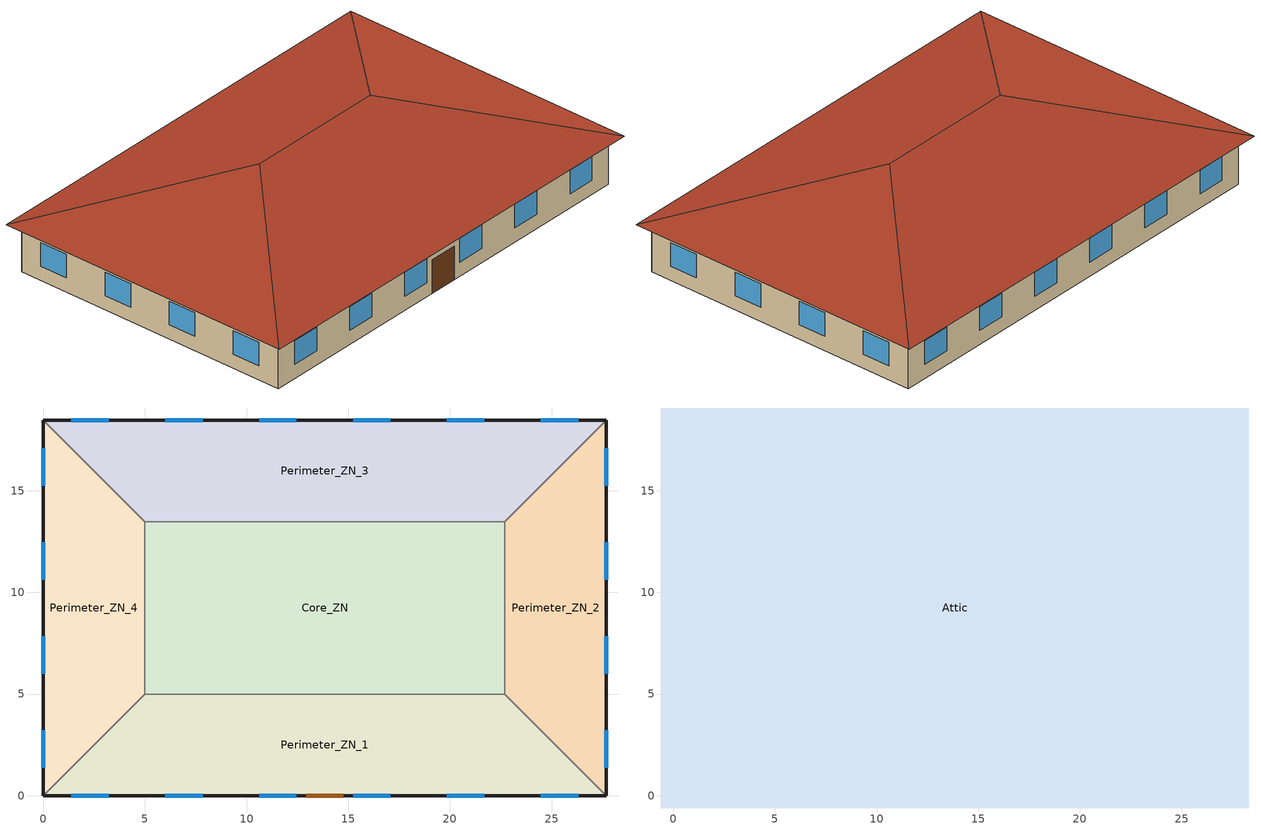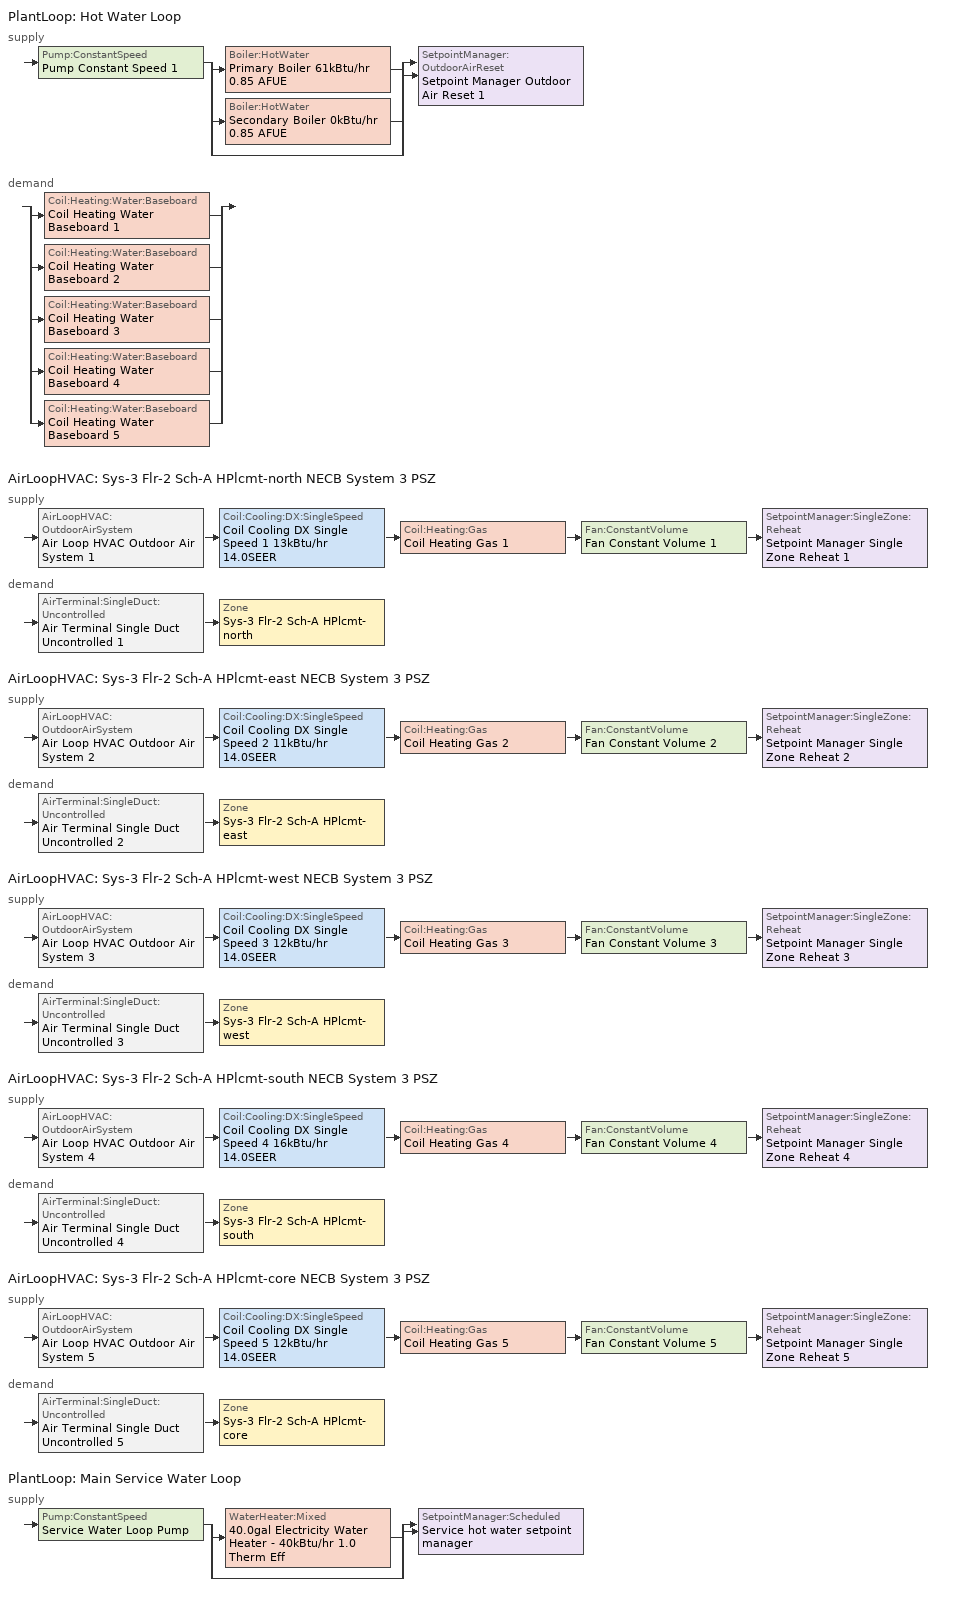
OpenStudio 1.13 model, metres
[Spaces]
Perimeter_ZN_1
 floor ground: 22.69,5 27.69,0 0,0 5,5 z0
 wall outside: 0,0 27.69,0 z0:3.05
 wall to Perimeter_ZN_4: 5,5 0,0 z0:3.05
 wall to Core_ZN: 22.69,5 5,5 z0:3.05
 wall to Perimeter_ZN_2: 27.69,0 22.69,5 z0:3.05
 window: 1.39,0 3.22,0 / 19.85,0 21.68,0 / 15.24,0 17.07,0 / 6.01,0 7.84,0 / 10.62,0 12.45,0 / 24.47,0 26.3,0 z0.9:2.42
 door: 12.93,0 14.76,0 z0:2.13
Perimeter_ZN_2
 floor ground: 27.69,18.46 27.69,0 22.69,5 22.69,13.46 z0
 wall outside: 27.69,0 27.69,18.46 z0:3.05
 wall to Perimeter_ZN_3: 27.69,18.46 22.69,13.46 z0:3.05
 wall to Core_ZN: 22.69,13.46 22.69,5 z0:3.05
 window: 27.69,1.39 27.69,3.22 / 27.69,10.62 27.69,12.45 / 27.69,15.24 27.69,17.07 / 27.69,6.01 27.69,7.84 z0.9:2.42
Perimeter_ZN_3
 floor ground: 27.69,18.46 22.69,13.46 5,13.46 0,18.46 z0
 wall outside: 27.69,18.46 0,18.46 z0:3.05
 wall to Core_ZN: 5,13.46 22.69,13.46 z0:3.05
 wall to Perimeter_ZN_4: 0,18.46 5,13.46 z0:3.05
 window: 21.68,18.46 19.85,18.46 / 7.84,18.46 6.01,18.46 / 17.07,18.46 15.24,18.46 / 12.45,18.46 10.62,18.46 / 26.3,18.46 24.47,18.46 / 3.22,18.46 1.39,18.46 z0.9:2.42
Perimeter_ZN_4
 floor ground: 0,18.46 5,13.46 5,5 0,0 z0
 wall outside: 0,18.46 0,0 z0:3.05
 wall to Core_ZN: 5,5 5,13.46 z0:3.05
 window: 0,3.22 0,1.39 / 0,12.45 0,10.62 / 0,7.84 0,6.01 / 0,17.07 0,15.24 z0.9:2.42
Core_ZN
 floor ground: 22.69,13.46 22.69,5 5,5 5,13.46 z0
Attic
 floor outside: 28.29,19.06 27.69,18.46 0,18.46 -0.6,19.06 z3.05; -0.6,19.06 0,18.46 0,0 -0.6,-0.6 z3.05; 28.29,19.06 28.29,-0.6 27.69,0 27.69,18.46 z3.05; 27.69,0 28.29,-0.6 -0.6,-0.6 0,0 z3.05
 floor to Perimeter_ZN_4: 0,18.46 5,13.46 5,5 0,0 z3.05
 floor to Perimeter_ZN_1: 22.69,5 27.69,0 0,0 5,5 z3.05
 floor to Perimeter_ZN_2: 27.69,18.46 27.69,0 22.69,5 22.69,13.46 z3.05
 floor to Core_ZN: 22.69,13.46 22.69,5 5,5 5,13.46 z3.05
 floor to Perimeter_ZN_3: 27.69,18.46 22.69,13.46 5,13.46 0,18.46 z3.05
 roof outside: 18.46,9.23,6.33 28.29,-0.6,3.05 28.29,19.06,3.05; 18.46,9.23,6.33 28.29,19.06,3.05 -0.6,19.06,3.05 9.23,9.23,6.33; 9.23,9.23,6.33 -0.6,-0.6,3.05 28.29,-0.6,3.05 18.46,9.23,6.33; 9.23,9.23,6.33 -0.6,19.06,3.05 -0.6,-0.6,3.05
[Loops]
PlantLoop 'Hot Water Loop'
 supply: Pump:ConstantSpeed 'Pump Constant Speed 1' > split
  | Boiler:HotWater 'Primary Boiler 61kBtu/hr 0.85 AFUE'
  | Boiler:HotWater 'Secondary Boiler 0kBtu/hr 0.85 AFUE'
  | bypass
  join > SetpointManager:OutdoorAirReset 'Setpoint Manager Outdoor Air Reset 1'
 demand: split
  | Coil:Heating:Water:Baseboard 'Coil Heating Water Baseboard 1'
  | Coil:Heating:Water:Baseboard 'Coil Heating Water Baseboard 2'
  | Coil:Heating:Water:Baseboard 'Coil Heating Water Baseboard 3'
  | Coil:Heating:Water:Baseboard 'Coil Heating Water Baseboard 4'
  | Coil:Heating:Water:Baseboard 'Coil Heating Water Baseboard 5'
AirLoopHVAC 'Sys-3 Flr-2 Sch-A HPlcmt-north NECB System 3 PSZ'
 supply: AirLoopHVAC:OutdoorAirSystem 'Air Loop HVAC Outdoor Air System 1' > Coil:Cooling:DX:SingleSpeed 'Coil Cooling DX Single Speed 1 13kBtu/hr 14.0SEER' > Coil:Heating:Gas 'Coil Heating Gas 1' > Fan:ConstantVolume 'Fan Constant Volume 1' > SetpointManager:SingleZone:Reheat 'Setpoint Manager Single Zone Reheat 1'
 demand: AirTerminal:SingleDuct:Uncontrolled 'Air Terminal Single Duct Uncontrolled 1' > Zone 'Sys-3 Flr-2 Sch-A HPlcmt-north'
AirLoopHVAC 'Sys-3 Flr-2 Sch-A HPlcmt-east NECB System 3 PSZ'
 supply: AirLoopHVAC:OutdoorAirSystem 'Air Loop HVAC Outdoor Air System 2' > Coil:Cooling:DX:SingleSpeed 'Coil Cooling DX Single Speed 2 11kBtu/hr 14.0SEER' > Coil:Heating:Gas 'Coil Heating Gas 2' > Fan:ConstantVolume 'Fan Constant Volume 2' > SetpointManager:SingleZone:Reheat 'Setpoint Manager Single Zone Reheat 2'
 demand: AirTerminal:SingleDuct:Uncontrolled 'Air Terminal Single Duct Uncontrolled 2' > Zone 'Sys-3 Flr-2 Sch-A HPlcmt-east'
AirLoopHVAC 'Sys-3 Flr-2 Sch-A HPlcmt-west NECB System 3 PSZ'
 supply: AirLoopHVAC:OutdoorAirSystem 'Air Loop HVAC Outdoor Air System 3' > Coil:Cooling:DX:SingleSpeed 'Coil Cooling DX Single Speed 3 12kBtu/hr 14.0SEER' > Coil:Heating:Gas 'Coil Heating Gas 3' > Fan:ConstantVolume 'Fan Constant Volume 3' > SetpointManager:SingleZone:Reheat 'Setpoint Manager Single Zone Reheat 3'
 demand: AirTerminal:SingleDuct:Uncontrolled 'Air Terminal Single Duct Uncontrolled 3' > Zone 'Sys-3 Flr-2 Sch-A HPlcmt-west'
AirLoopHVAC 'Sys-3 Flr-2 Sch-A HPlcmt-south NECB System 3 PSZ'
 supply: AirLoopHVAC:OutdoorAirSystem 'Air Loop HVAC Outdoor Air System 4' > Coil:Cooling:DX:SingleSpeed 'Coil Cooling DX Single Speed 4 16kBtu/hr 14.0SEER' > Coil:Heating:Gas 'Coil Heating Gas 4' > Fan:ConstantVolume 'Fan Constant Volume 4' > SetpointManager:SingleZone:Reheat 'Setpoint Manager Single Zone Reheat 4'
 demand: AirTerminal:SingleDuct:Uncontrolled 'Air Terminal Single Duct Uncontrolled 4' > Zone 'Sys-3 Flr-2 Sch-A HPlcmt-south'
AirLoopHVAC 'Sys-3 Flr-2 Sch-A HPlcmt-core NECB System 3 PSZ'
 supply: AirLoopHVAC:OutdoorAirSystem 'Air Loop HVAC Outdoor Air System 5' > Coil:Cooling:DX:SingleSpeed 'Coil Cooling DX Single Speed 5 12kBtu/hr 14.0SEER' > Coil:Heating:Gas 'Coil Heating Gas 5' > Fan:ConstantVolume 'Fan Constant Volume 5' > SetpointManager:SingleZone:Reheat 'Setpoint Manager Single Zone Reheat 5'
 demand: AirTerminal:SingleDuct:Uncontrolled 'Air Terminal Single Duct Uncontrolled 5' > Zone 'Sys-3 Flr-2 Sch-A HPlcmt-core'
PlantLoop 'Main Service Water Loop'
 supply: Pump:ConstantSpeed 'Service Water Loop Pump' > split
  | WaterHeater:Mixed '40.0gal Electricity Water Heater - 40kBtu/hr 1.0 Therm Eff'
  | bypass
  join > SetpointManager:Scheduled 'Service hot water setpoint manager'
[Site]
Toronto Int'l_ON_CAN: Latitude {deg}=43.67; Longitude {deg}=-79.63; Time Zone {hr}=-5; Elevation {m}=173; Terrain=City
[Building]
NECB 2011-SmallOffice-NECB HDD Method-CAN_ON_Toronto.716240_CWEC.epw created: 2016-11-24 16:50:58 +0000: North Axis {deg}=0; Default Construction Set=NECB 2011 - Office - NECB HDD Method; Standards Building Type=SmallOffice
[Site:GroundTemperature:BuildingSurface]
19.527, 19.502, 19.536, 19.598, 20.002, 21.64, 22.225, 22.375, 21.449, 20.121, 19.802, 19.633
[Site:WaterMainsTemperature]
Calculation Method=Correlation; Annual Average Outdoor Air Temperature {C}=7.35833; Maximum Difference In Monthly Average Outdoor Air Temperatures {deltaC}=26.6
[SizingPeriod:DesignDay] Barometric Pressure {Pa}=99264; Sky Clearness=0; Rain Indicator=0; Snow Indicator=0; Day of Month=21; Daylight Saving Time Indicator=0; Humidity Indicating Type=Wetbulb; Dry-Bulb Temperature Range Modifier Type=DefaultMultipliers
Name | Maximum Dry-Bulb Temperature {C} | Daily Dry-Bulb Temperature Range {deltaC} | Humidity Indicating Conditions at Maximum Dry-Bulb | Wind Speed {m/s} | Wind Direction {deg} | Month | Day Type | Solar Model Indicator | ASHRAE Taub | ASHRAE Taud
Toronto Int'l Ann Htg 99.6% Condns DB | -18.8 | 0 | -18.8 | 4.3 | 340 | 1 | WinterDesignDay | ASHRAEClearSky
Toronto Int'l Ann Clg .4% Condns DB=>MWB | 31.2 | 10.2 | 22.2 | 5.8 | 270 | 7 | SummerDesignDay | ASHRAETau | 0.473 | 1.952
[ClimateZones]

[Material:NoMass] Thermal Absorptance=0.9; Solar Absorptance=0.7
Name | Roughness | Thermal Resistance {m2-K/W} | Visible Absorptance
CP02 CARPET PAD | VeryRough | 0.21648 | 0.8
Typical Insulation R-13.06 | Smooth | 2.2993 | 0.7
Typical Carpet Pad | Smooth | 0.21648 | 0.8
Typical Insulation R-10.11 | Smooth | 1.78074 | 0.7
Typical Insulation R-19.63 | Smooth | 3.4567 | 0.7
Typical Insulation R-0.58 | Smooth | 0.101875 | 0.7
Typical Insulation R-1.15 | Smooth | 0.202527 | 0.7
[Material]
Name | Roughness | Thickness {m} | Conductivity {W/m-K} | Density {kg/m3} | Specific Heat {J/kg-K} | Thermal Absorptance | Solar Absorptance | Visible Absorptance
100mm Normalweight concrete floor | MediumSmooth | 0.1016 | 2.31 | 2322 | 832
G01 13mm gypsum board | Smooth | 0.0127 | 0.16 | 800 | 1090 | 0.9 | 0.7 | 0.5
4 in. Normalweight Concrete Floor | MediumRough | 0.1016 | 2.31 | 2322 | 832 | 0.9 | 0.7 | 0.7
1IN Stucco | Smooth | 0.0253 | 0.6918 | 1858 | 837 | 0.9 | 0.7 | 0.92
8IN CONCRETE HW RefBldg | Rough | 0.2032 | 1.311 | 2240 | 836.8 | 0.9 | 0.7 | 0.7
1/2IN Gypsum | Smooth | 0.0127 | 0.16 | 784.9 | 830 | 0.9 | 0.4 | 0.4
Metal Roof Surface; F08 Metal surface | Smooth | 0.0008 | 45.28 | 7824 | 500 | 0.9 | 0.7 | 0.7
6 in. Normalweight Concrete Floor | MediumRough | 0.1524 | 2.31 | 2322 | 832 | 0.9 | 0.7 | 0.7
G05 25mm wood | MediumSmooth | 0.0254 | 0.15 | 608 | 1630 | 0.9 | 0.5 | 0.5
[Construction]
Typical Insulated Exterior Mass Floor R-15.63: Typical Insulation R-13.06, 4 in. Normalweight Concrete Floor, Typical Carpet Pad
Typical Insulated Exterior Mass Wall R-12.5: 1IN Stucco, 8IN CONCRETE HW RefBldg, Typical Insulation R-10.11, 1/2IN Gypsum
Typical Insulated Metal Building Roof R-20.41: Metal Roof Surface, Typical Insulation R-19.63
Typical Interior Floor: 100mm Normalweight concrete floor, CP02 CARPET PAD
Typical Interior Wall: G01 13mm gypsum board, G01 13mm gypsum board
Typical Interior Ceiling: CP02 CARPET PAD, 100mm Normalweight concrete floor
Typical Insulated Carpeted 6in Slab Floor: 6 in. Normalweight Concrete Floor, Typical Carpet Pad
U 0.55 SHGC 0.31 Dbl Ref-D Tint 6mm/6mm Air: REF D TINT 6MM, AIR 6MM, CLEAR 6MM
Typical Insulated Metal Door R-1.43: F08 Metal surface, Typical Insulation R-0.58
U 0.35 SHGC 0.35 Dbl LoE (e2-.1) Tint 6mm/13mm Air: LoE TINT 6MM, AIR 13MM, CLEAR 6MM
Typical Overhead Door R-2.0: Typical Insulation R-1.15
U 0.48 SHGC 0.40 Dbl Ref-D Clr 6mm/13mm: REF D CLEAR 6MM, AIR 13MM, CLEAR 6MM
Typical Interior Window: Clear 3mm
Typical Interior Door; Typical Interior Partition: G05 25mm wood
[DefaultConstructionSet]
NECB 2011 - Office - NECB HDD Method: Default Exterior Surface Constructions=Default Surface Constructions 1; Default Interior Surface Constructions=Default Surface Constructions 2; Default Ground Contact Surface Constructions=Default Surface Constructions 3; Default Exterior SubSurface Constructions=Default Sub Surface Constructions 1; Default Interior SubSurface Constructions=Default Sub Surface Constructions 2; Interior Partition Construction=Typical Interior Partition
[DefaultSurfaceConstructions]
Name | Floor Construction | Wall Construction | Roof Ceiling Construction
Default Surface Constructions 1 | Typical Insulated Exterior Mass Floor R-15.63 | Typical Insulated Exterior Mass Wall R-12.5 | Typical Insulated Metal Building Roof R-20.41
Default Surface Constructions 2 | Typical Interior Floor | Typical Interior Wall | Typical Interior Ceiling
Default Surface Constructions 3 | Typical Insulated Carpeted 6in Slab Floor | Typical Insulated Carpeted 6in Slab Floor | Typical Insulated Carpeted 6in Slab Floor
[DefaultSubSurfaceConstructions]
Name | Fixed Window Construction | Operable Window Construction | Door Construction | Glass Door Construction | Overhead Door Construction | Skylight Construction | Tubular Daylight Dome Construction | Tubular Daylight Diffuser Construction
Default Sub Surface Constructions 1 | U 0.55 SHGC 0.31 Dbl Ref-D Tint 6mm/6mm Air | U 0.55 SHGC 0.31 Dbl Ref-D Tint 6mm/6mm Air | Typical Insulated Metal Door R-1.43 | U 0.35 SHGC 0.35 Dbl LoE (e2-.1) Tint 6mm/13mm Air | Typical Overhead Door R-2.0 | U 0.48 SHGC 0.40 Dbl Ref-D Clr 6mm/13mm | Typical Interior Window | Typical Interior Window
Default Sub Surface Constructions 2 | Typical Interior Window | Typical Interior Window | Typical Interior Door
[WindowMaterial:Glazing] Optical Data Type=SpectralAverage; Infrared Transmittance at Normal Incidence=0; Front Side Infrared Hemispherical Emissivity=0.84; Conductivity {W/m-K}=0.9; Dirt Correction Factor for Solar and Visible Transmittance=1; Solar Diffusing=No
Name | Thickness {m} | Solar Transmittance at Normal Incidence | Front Side Solar Reflectance at Normal Incidence | Back Side Solar Reflectance at Normal Incidence | Visible Transmittance at Normal Incidence | Front Side Visible Reflectance at Normal Incidence | Back Side Visible Reflectance at Normal Incidence | Back Side Infrared Hemispherical Emissivity
REF D TINT 6MM | 0.006 | 0.3 | 0.14 | 0.36 | 0.25 | 0.18 | 0.45 | 0.82
CLEAR 6MM | 0.006 | 0.775 | 0.071 | 0.071 | 0.881 | 0.08 | 0.08 | 0.84
LoE TINT 6MM | 0.006 | 0.36 | 0.093 | 0.2 | 0.5 | 0.035 | 0.054 | 0.1
REF D CLEAR 6MM | 0.006 | 0.429 | 0.308 | 0.379 | 0.334 | 0.453 | 0.505 | 0.82
Clear 3mm | 0.003 | 0.837 | 0.075 | 0.075 | 0.898 | 0.081 | 0.081 | 0.84
[WindowMaterial:Gas] Gas Type=Air
Name | Thickness {m}
AIR 6MM | 0.0063
AIR 13MM | 0.0127
[Space]
Name | Space Type | Building Story | Thermal Zone | Part of Total Floor Area
Perimeter_ZN_1 | Space Function Office - enclosed | Building Story 1 | Sys-3 Flr-2 Sch-A HPlcmt-south | Yes
Attic | Space Function - undefined - | Building Story 2 |  | No
Perimeter_ZN_2 | Space Function Office - enclosed | Building Story 1 | Sys-3 Flr-2 Sch-A HPlcmt-east | Yes
Perimeter_ZN_3 | Space Function Office - enclosed | Building Story 1 | Sys-3 Flr-2 Sch-A HPlcmt-north | Yes
Perimeter_ZN_4 | Space Function Office - enclosed | Building Story 1 | Sys-3 Flr-2 Sch-A HPlcmt-west | Yes
Core_ZN | Space Function Office - enclosed | Building Story 1 | Sys-3 Flr-2 Sch-A HPlcmt-core | Yes
[SpaceType] Standards Building Type=Space Function
Name | Default Schedule Set | Design Specification Outdoor Air Object | Standards Space Type
Space Function - undefined - | Space Function - undefined - Schedule Set | Space Function - undefined - Ventilation | - undefined -
Space Function Office - enclosed | Space Function Office - enclosed Schedule Set | Space Function Office - enclosed Ventilation | Office - enclosed
[DesignSpecification:OutdoorAir]
Name | Outdoor Air Flow per Person {m3/s-person} | Outdoor Air Flow per Floor Area {m3/s-m2} | Outdoor Air Flow Air Changes per Hour {1/hr} | Outdoor Air Method
Space Function - undefined - Ventilation | 0 | 0 | 0
Space Function Office - enclosed Ventilation |  | 0.0004318 |  | Sum
[DefaultScheduleSet] Infiltration Schedule=Always On
Name | Number of People Schedule | People Activity Level Schedule | Lighting Schedule | Electric Equipment Schedule
Space Function - undefined - Schedule Set
Space Function Office - enclosed Schedule Set | NECB-A-Occupancy | NECB-Activity | NECB-A-Lighting | NECB-A-Electric-Equipment
[ThermostatSetpoint:DualSetpoint] Heating Setpoint Temperature Schedule=NECB-A-Thermostat Setpoint-Heating; Cooling Setpoint Temperature Schedule=NECB-A-Thermostat Setpoint-Cooling
Space Function Office - enclosed Thermostat 6; Space Function Office - enclosed Thermostat 7; Space Function Office - enclosed Thermostat 8; Space Function Office - enclosed Thermostat 9; Space Function Office - enclosed Thermostat 10
[People:Definition]
Space Function Office - enclosed People Definition: Number of People Calculation Method=People/Area; People per Space Floor Area {person/m2}=0.0500522; Fraction Radiant=0.3
[People]
Space Function Office - enclosed People: People Definition=Space Function Office - enclosed People Definition; Space or SpaceType=Space Function Office - enclosed; Work Efficiency Schedule=Work Efficiency Schedule; Clothing Insulation Schedule=Clothing Schedule; Air Velocity Schedule=Air Velocity Schedule
[Lights:Definition]
Space Function Office - enclosed Lights Definition: Design Level Calculation Method=Watts/Area; Watts per Space Floor Area {W/m2}=11.8999; Fraction Radiant=0.5; Fraction Visible=0.2
[Lights]
Space Function Office - enclosed Lights: Lights Definition=Space Function Office - enclosed Lights Definition; Space or SpaceType=Space Function Office - enclosed
[ElectricEquipment:Definition]
Space Function Office - enclosed Elec Equip Definition: Design Level Calculation Method=Watts/Area; Watts per Space Floor Area {W/m2}=7.49994; Fraction Radiant=0.5
[ElectricEquipment]
Space Function Office - enclosed Elec Equip: Electric Equipment Definition=Space Function Office - enclosed Elec Equip Definition; Space or SpaceType=Space Function Office - enclosed
[SpaceInfiltration:DesignFlowRate] Schedule=Always On Discrete; Design Flow Rate Calculation Method=Flow/ExteriorArea; Constant Term Coefficient=0; Temperature Term Coefficient=0; Velocity Term Coefficient=0.224; Velocity Squared Term Coefficient=0
Name | Space or SpaceType | Flow per Exterior Surface Area {m3/s-m2}
Attic Infiltration | Attic | 0.000228332
Perimeter_ZN_1 Infiltration | Perimeter_ZN_1 | 0.00025
Perimeter_ZN_2 Infiltration | Perimeter_ZN_2 | 0.00025
Perimeter_ZN_3 Infiltration | Perimeter_ZN_3 | 0.00025
Perimeter_ZN_4 Infiltration | Perimeter_ZN_4 | 0.00025
[BuildingStory]
Name | Nominal Z Coordinate {m}
Building Story 1 | 0
Building Story 2 | 3.05
[ThermalZone] Use Ideal Air Loads=No
Name | Thermostat
Sys-3 Flr-2 Sch-A HPlcmt-north | Space Function Office - enclosed Thermostat 6
Sys-3 Flr-2 Sch-A HPlcmt-east | Space Function Office - enclosed Thermostat 7
Sys-3 Flr-2 Sch-A HPlcmt-west | Space Function Office - enclosed Thermostat 8
Sys-3 Flr-2 Sch-A HPlcmt-south | Space Function Office - enclosed Thermostat 9
Sys-3 Flr-2 Sch-A HPlcmt-core | Space Function Office - enclosed Thermostat 10
[Sizing:Zone] Zone Cooling Design Supply Air Temperature Input Method=SupplyAirTemperature; Zone Cooling Design Supply Air Temperature {C}=13; Zone Cooling Design Supply Air Temperature Difference {deltaC}=11.11; Zone Heating Design Supply Air Temperature Input Method=SupplyAirTemperature; Zone Heating Design Supply Air Temperature {C}=43; Zone Heating Design Supply Air Temperature Difference {deltaC}=11.11; Zone Cooling Design Supply Air Humidity Ratio {kg-H2O/kg-air}=0.0085; Zone Heating Design Supply Air Humidity Ratio {kg-H2O/kg-air}=0.008; Zone Heating Sizing Factor=1.3; Zone Cooling Sizing Factor=1.1; Cooling Design Air Flow Method=DesignDay; Heating Design Air Flow Method=DesignDay; Account for Dedicated Outdoor Air System=No; Dedicated Outdoor Air System Control Strategy=NeutralSupplyAir; Dedicated Outdoor Air Low Setpoint Temperature for Design {C}=autosize; Dedicated Outdoor Air High Setpoint Temperature for Design {C}=autosize
Sys-3 Flr-2 Sch-A HPlcmt-north; Sys-3 Flr-2 Sch-A HPlcmt-east; Sys-3 Flr-2 Sch-A HPlcmt-west; Sys-3 Flr-2 Sch-A HPlcmt-south; Sys-3 Flr-2 Sch-A HPlcmt-core
[Zone equipment]
Sys-3 Flr-2 Sch-A HPlcmt-north: Air Terminal Single Duct Uncontrolled 1, Zone HVAC Baseboard Convective Water 1
Sys-3 Flr-2 Sch-A HPlcmt-east: Air Terminal Single Duct Uncontrolled 2, Zone HVAC Baseboard Convective Water 2
Sys-3 Flr-2 Sch-A HPlcmt-west: Air Terminal Single Duct Uncontrolled 3, Zone HVAC Baseboard Convective Water 3
Sys-3 Flr-2 Sch-A HPlcmt-south: Air Terminal Single Duct Uncontrolled 4, Zone HVAC Baseboard Convective Water 4
Sys-3 Flr-2 Sch-A HPlcmt-core: Air Terminal Single Duct Uncontrolled 5, Zone HVAC Baseboard Convective Water 5
[PlantLoop] Plant Loop Volume {m3}=Autocalculate; Load Distribution Scheme=Optimal
Name | Fluid Type | Maximum Loop Temperature {C} | Minimum Loop Temperature {C}
Hot Water Loop | Water
Main Service Water Loop |  | 60 | 10
[Sizing:Plant] Loop Type=Heating; Sizing Option=NonCoincident; Zone Timesteps in Averaging Window=1; Coincident Sizing Factor Mode=None
Name | Design Loop Exit Temperature {C} | Loop Design Temperature Difference {deltaC}
Hot Water Loop | 82 | 16
Main Service Water Loop | 60 | 5
[Pump:ConstantSpeed] Rated Flow Rate {m3/s}=autosize; Rated Power Consumption {W}=autosize; Fraction of Motor Inefficiencies to Fluid Stream=0; Pump Control Type=Intermittent
Name | Rated Pump Head {Pa} | Motor Efficiency
Pump Constant Speed 1 | 179352 | 0.7
Service Water Loop Pump | 0.001 | 1
[Boiler:HotWater] Fuel Type=NaturalGas; Nominal Thermal Efficiency=0.85; Water Outlet Upper Temperature Limit {C}=99; Boiler Flow Mode=ConstantFlow; Parasitic Electric Load {W}=0; Sizing Factor=1
Name | Nominal Capacity {W} | Normalized Boiler Efficiency Curve
Primary Boiler 61kBtu/hr 0.85 AFUE | 17749 | BOILER-EFFFPLR-NECB2011
Secondary Boiler 0kBtu/hr 0.85 AFUE | 0.001 | BOILER-EFFFPLR-NECB2011 1
[SetpointManager:OutdoorAirReset]
Setpoint Manager Outdoor Air Reset 1: Control Variable=Temperature; Setpoint at Outdoor Low Temperature {C}=82; Outdoor Low Temperature {C}=-16; Setpoint at Outdoor High Temperature {C}=60; Outdoor High Temperature {C}=0
[AirLoopHVAC] Availability Schedule=Always On Discrete; Design Supply Air Flow Rate {m3/s}=AutoSize
Sys-3 Flr-2 Sch-A HPlcmt-north NECB System 3 PSZ; Sys-3 Flr-2 Sch-A HPlcmt-east NECB System 3 PSZ; Sys-3 Flr-2 Sch-A HPlcmt-west NECB System 3 PSZ; Sys-3 Flr-2 Sch-A HPlcmt-south NECB System 3 PSZ; Sys-3 Flr-2 Sch-A HPlcmt-core NECB System 3 PSZ
[Sizing:System] Type of Load to Size On=Sensible; Design Outdoor Air Flow Rate {m3/s}=Autosize; Minimum System Air Flow Ratio=1; Preheat Design Temperature {C}=7; Preheat Design Humidity Ratio {kg-H2O/kg-Air}=0.008; Precool Design Temperature {C}=13; Precool Design Humidity Ratio {kg-H2O/kg-Air}=0.008; Central Cooling Design Supply Air Temperature {C}=13; Central Heating Design Supply Air Temperature {C}=43; Sizing Option=NonCoincident; 100% Outdoor Air in Cooling=No; 100% Outdoor Air in Heating=No; Central Cooling Design Supply Air Humidity Ratio {kg-H2O/kg-Air}=0.0085; Central Heating Design Supply Air Humidity Ratio {kg-H2O/kg-Air}=0.008; Cooling Design Air Flow Method=DesignDay; Cooling Design Air Flow Rate {m3/s}=0; Heating Design Air Flow Method=DesignDay; Heating Design Air Flow Rate {m3/s}=0; System Outdoor Air Method=ZoneSum; Zone Maximum Outdoor Air Fraction=1; Cooling Supply Air Flow Rate Per Floor Area {m3/s-m2}=0.00996765; Cooling Fraction of Autosized Cooling Supply Air Flow Rate=1; Cooling Supply Air Flow Rate Per Unit Cooling Capacity {m3/s-W}=3.94755e-05; Heating Supply Air Flow Rate Per Floor Area {m3/s-m2}=0.00996765; Heating Fraction of Autosized Heating Supply Air Flow Rate=1; Heating Fraction of Autosized Cooling Supply Air Flow Rate=1; Heating Supply Air Flow Rate Per Unit Heating Capacity {m3/s-W}=3.15882e-05; Cooling Design Capacity Method=CoolingDesignCapacity; Cooling Design Capacity {W}=autosize; Cooling Design Capacity Per Floor Area {W/m2}=234.7; Fraction of Autosized Cooling Design Capacity=1; Heating Design Capacity Method=HeatingDesignCapacity; Heating Design Capacity {W}=autosize; Heating Design Capacity Per Floor Area {W/m2}=157; Fraction of Autosized Heating Design Capacity=1; Central Cooling Capacity Control Method=OnOff
Sys-3 Flr-2 Sch-A HPlcmt-north NECB System 3 PSZ; Sys-3 Flr-2 Sch-A HPlcmt-east NECB System 3 PSZ; Sys-3 Flr-2 Sch-A HPlcmt-west NECB System 3 PSZ; Sys-3 Flr-2 Sch-A HPlcmt-south NECB System 3 PSZ; Sys-3 Flr-2 Sch-A HPlcmt-core NECB System 3 PSZ
[Fan:ConstantVolume] Availability Schedule=Always On Discrete; Fan Efficiency=0.39975; Pressure Rise {Pa}=640; Maximum Flow Rate {m3/s}=AutoSize; Motor Efficiency=0.615
Fan Constant Volume 1; Fan Constant Volume 2; Fan Constant Volume 3; Fan Constant Volume 4; Fan Constant Volume 5
[Coil:Heating:Gas] Availability Schedule=Always On Discrete; Gas Burner Efficiency=0.8; Nominal Capacity {W}=AutoSize; Parasitic Electric Load {W}=0; Parasitic Gas Load {W}=0
Coil Heating Gas 1; Coil Heating Gas 2; Coil Heating Gas 3; Coil Heating Gas 4; Coil Heating Gas 5
[Coil:Cooling:DX:SingleSpeed] Availability Schedule=Always On Discrete; Rated Total Cooling Capacity {W}=autosize; Rated Sensible Heat Ratio=autosize; Rated COP {W/W}=3.8248; Rated Air Flow Rate {m3/s}=autosize; Rated Evaporator Fan Power Per Volume Flow Rate {W/(m3/s)}=773.3; Condenser Type=AirCooled; Evaporative Condenser Effectiveness=0; Evaporative Condenser Air Flow Rate {m3/s}=Autosize; Evaporative Condenser Pump Rated Power Consumption {W}=Autosize; Crankcase Heater Capacity {W}=0; Maximum Outdoor Dry-Bulb Temperature for Crankcase Heater Operation {C}=0; Basin Heater Capacity {W/K}=0; Basin Heater Setpoint Temperature {C}=10
Name | Total Cooling Capacity Function of Temperature Curve | Total Cooling Capacity Function of Flow Fraction Curve | Energy Input Ratio Function of Temperature Curve | Energy Input Ratio Function of Flow Fraction Curve | Part Load Fraction Correlation Curve
Coil Cooling DX Single Speed 1 13kBtu/hr 14.0SEER | DXCOOL-NECB2011-REF-CAPFT | DXCOOL-NECB2011-REF-CAPFFLOW | DXCOOL-NECB2011-REF-COOLEIRFT | DXCOOL-NECB2011-REF-COOLEIRFFLOW | DXCOOL-NECB2011-REF-COOLPLFFPLR
Coil Cooling DX Single Speed 2 11kBtu/hr 14.0SEER | DXCOOL-NECB2011-REF-CAPFT 1 | DXCOOL-NECB2011-REF-CAPFFLOW 1 | DXCOOL-NECB2011-REF-COOLEIRFT 1 | DXCOOL-NECB2011-REF-COOLEIRFFLOW 1 | DXCOOL-NECB2011-REF-COOLPLFFPLR 1
Coil Cooling DX Single Speed 3 12kBtu/hr 14.0SEER | DXCOOL-NECB2011-REF-CAPFT 2 | DXCOOL-NECB2011-REF-CAPFFLOW 2 | DXCOOL-NECB2011-REF-COOLEIRFT 2 | DXCOOL-NECB2011-REF-COOLEIRFFLOW 2 | DXCOOL-NECB2011-REF-COOLPLFFPLR 2
Coil Cooling DX Single Speed 4 16kBtu/hr 14.0SEER | DXCOOL-NECB2011-REF-CAPFT 3 | DXCOOL-NECB2011-REF-CAPFFLOW 3 | DXCOOL-NECB2011-REF-COOLEIRFT 3 | DXCOOL-NECB2011-REF-COOLEIRFFLOW 3 | DXCOOL-NECB2011-REF-COOLPLFFPLR 3
Coil Cooling DX Single Speed 5 12kBtu/hr 14.0SEER | DXCOOL-NECB2011-REF-CAPFT 4 | DXCOOL-NECB2011-REF-CAPFFLOW 4 | DXCOOL-NECB2011-REF-COOLEIRFT 4 | DXCOOL-NECB2011-REF-COOLEIRFFLOW 4 | DXCOOL-NECB2011-REF-COOLPLFFPLR 4
[Controller:OutdoorAir] Minimum Outdoor Air Flow Rate {m3/s}=Autosize; Maximum Outdoor Air Flow Rate {m3/s}=Autosize; Economizer Control Type=NoEconomizer; Economizer Control Action Type=ModulateFlow; Economizer Maximum Limit Dry-Bulb Temperature {C}=28; Economizer Maximum Limit Enthalpy {J/kg}=64000; Economizer Minimum Limit Dry-Bulb Temperature {C}=-100; Lockout Type=NoLockout; Minimum Limit Type=FixedMinimum; Minimum Outdoor Air Schedule=Always On Discrete; High Humidity Control=No; Heat Recovery Bypass Control Type=BypassWhenWithinEconomizerLimits
Name | Controller Mechanical Ventilation
Controller Outdoor Air 1 | Controller Mechanical Ventilation 1
Controller Outdoor Air 2 | Controller Mechanical Ventilation 2
Controller Outdoor Air 3 | Controller Mechanical Ventilation 3
Controller Outdoor Air 4 | Controller Mechanical Ventilation 4
Controller Outdoor Air 5 | Controller Mechanical Ventilation 5
[Controller:MechanicalVentilation] Availability Schedule=Always On Discrete; System Outdoor Air Method=ZoneSum
Controller Mechanical Ventilation 1; Controller Mechanical Ventilation 2; Controller Mechanical Ventilation 3; Controller Mechanical Ventilation 4; Controller Mechanical Ventilation 5
[AirLoopHVAC:OutdoorAirSystem]
Name | Controller
Air Loop HVAC Outdoor Air System 1 | Controller Outdoor Air 1
Air Loop HVAC Outdoor Air System 2 | Controller Outdoor Air 2
Air Loop HVAC Outdoor Air System 3 | Controller Outdoor Air 3
Air Loop HVAC Outdoor Air System 4 | Controller Outdoor Air 4
Air Loop HVAC Outdoor Air System 5 | Controller Outdoor Air 5
[SetpointManager:SingleZone:Reheat] Minimum Supply Air Temperature {C}=12.8; Maximum Supply Air Temperature {C}=13
Name | Control Zone
Setpoint Manager Single Zone Reheat 1 | Sys-3 Flr-2 Sch-A HPlcmt-north
Setpoint Manager Single Zone Reheat 2 | Sys-3 Flr-2 Sch-A HPlcmt-east
Setpoint Manager Single Zone Reheat 3 | Sys-3 Flr-2 Sch-A HPlcmt-west
Setpoint Manager Single Zone Reheat 4 | Sys-3 Flr-2 Sch-A HPlcmt-south
Setpoint Manager Single Zone Reheat 5 | Sys-3 Flr-2 Sch-A HPlcmt-core
[AirTerminal:SingleDuct:Uncontrolled] Availability Schedule=Always On Discrete; Maximum Air Flow Rate {m3/s}=AutoSize
Air Terminal Single Duct Uncontrolled 1; Air Terminal Single Duct Uncontrolled 2; Air Terminal Single Duct Uncontrolled 3; Air Terminal Single Duct Uncontrolled 4; Air Terminal Single Duct Uncontrolled 5
[Coil:Heating:Water:Baseboard] Heating Design Capacity Method=HeatingDesignCapacity; Heating Design Capacity {W}=autosize; Heating Design Capacity Per Floor Area {W/m2}=0; Fraction of Autosized Heating Design Capacity=0.8
Coil Heating Water Baseboard 1; Coil Heating Water Baseboard 2; Coil Heating Water Baseboard 3; Coil Heating Water Baseboard 4; Coil Heating Water Baseboard 5
[ZoneHVAC:Baseboard:Convective:Water] Availability Schedule=Always On Discrete
Name | Heating Coil
Zone HVAC Baseboard Convective Water 1 | Coil Heating Water Baseboard 1
Zone HVAC Baseboard Convective Water 2 | Coil Heating Water Baseboard 2
Zone HVAC Baseboard Convective Water 3 | Coil Heating Water Baseboard 3
Zone HVAC Baseboard Convective Water 4 | Coil Heating Water Baseboard 4
Zone HVAC Baseboard Convective Water 5 | Coil Heating Water Baseboard 5
[SetpointManager:Scheduled]
Service hot water setpoint manager: Control Variable=Temperature; Schedule=Service Water Loop Temp - 140F
[WaterHeater:Mixed]
40.0gal Electricity Water Heater - 40kBtu/hr 1.0 Therm Eff: Tank Volume {m3}=0.151416; Setpoint Temperature Schedule=Service Water Loop Temp - 140F; Deadband Temperature Difference {deltaC}=2; Maximum Temperature Limit {C}=82.2222; Heater Control Type=Cycle; Heater Maximum Capacity {W}=11722.8; Heater Fuel Type=Electricity; Heater Thermal Efficiency=1; Off Cycle Parasitic Fuel Consumption Rate {W}=570.999; Off Cycle Parasitic Fuel Type=Electricity; Off Cycle Parasitic Heat Fraction to Tank=0.8; On Cycle Parasitic Fuel Consumption Rate {W}=570.999; On Cycle Parasitic Fuel Type=Electricity; On Cycle Parasitic Heat Fraction to Tank=0; Ambient Temperature Indicator=Schedule; Ambient Temperature Schedule=Water Heater Ambient Temp Schedule - 70F; Off Cycle Loss Coefficient to Ambient Temperature {W/K}=1.80728; On Cycle Loss Coefficient to Ambient Temperature {W/K}=1.80728; Use Side Effectiveness=1; Source Side Effectiveness=1; Use Side Design Flow Rate {m3/s}=autosize; Source Side Design Flow Rate {m3/s}=autosize; Indirect Water Heating Recovery Time {hr}=1.5
[Schedule:Ruleset]
Always On: Default Day Schedule=Always On Default
Clothing Schedule: Default Day Schedule=Clothing Schedule Default Winter Clothes
Air Velocity Schedule: Default Day Schedule=Air Velocity Schedule Default
Work Efficiency Schedule: Default Day Schedule=Work Efficiency Schedule Default
NECB-A-Occupancy: Default Day Schedule=NECB-A-Occupancy Default
NECB-Activity: Default Day Schedule=NECB-Activity Default; Summer Design Day Schedule=NECB-Activity Summer Design Day; Winter Design Day Schedule=NECB-Activity Winter Design Day
NECB-A-Lighting: Default Day Schedule=NECB-A-Lighting Default
NECB-A-Electric-Equipment: Default Day Schedule=NECB-A-Electric-Equipment Default
NECB-A-Thermostat Setpoint-Heating: Default Day Schedule=NECB-A-Thermostat Setpoint-Heating Default
NECB-A-Thermostat Setpoint-Cooling: Default Day Schedule=NECB-A-Thermostat Setpoint-Cooling Default
Service Water Loop Temp - 140F: Default Day Schedule=Service Water Loop Temp - 140F Default
Water Heater Ambient Temp Schedule - 70F: Default Day Schedule=Water Heater Ambient Temp Schedule - 70F Default
[Schedule:Day]
Always On Default; Clothing Schedule Default Winter Clothes: 24, 0, 1
Clothing Schedule Summer Clothes: 24, 0, 0.5
Air Velocity Schedule Default; NECB-A-Electric-Equipment Sat Day; NECB-A-Electric-Equipment Sun|Hol Day: 24, 0, 0.2
Work Efficiency Schedule Default; NECB-A-Occupancy Sat Day; NECB-A-Occupancy Sun|Hol Day: 24, 0, 0
NECB-A-Occupancy Default; NECB-A-Occupancy Default|Wkdy Day: 7, 0, 0, 8, 0, 0.1, 9, 0, 0.7, 12, 0, 0.9, 14, 0, 0.5, 17, 0, 0.9, 18, 0, 0.7, 19, 0, 0.3, 23, 0, 0.1, 24, 0, 0
NECB-Activity Default; NECB-Activity Winter Design Day; NECB-Activity Summer Design Day: 24, 0, 130
NECB-A-Lighting Default; NECB-A-Lighting Default|Wkdy Day: 7, 0, 0.05, 8, 0, 0.3, 9, 0, 0.8, 17, 0, 0.9, 18, 0, 0.8, 19, 0, 0.5, 21, 0, 0.3, 23, 0, 0.1, 24, 0, 0.05
NECB-A-Lighting Sat Day; NECB-A-Lighting Sun|Hol Day: 24, 0, 0.05
NECB-A-Electric-Equipment Default; NECB-A-Electric-Equipment Default|Wkdy Day: 7, 0, 0.2, 8, 0, 0.3, 9, 0, 0.8, 18, 0, 0.9, 19, 0, 0.5, 21, 0, 0.3, 24, 0, 0.2
NECB-A-Thermostat Setpoint-Heating Default; NECB-A-Thermostat Setpoint-Heating Default|Wkdy Day: 6, 0, 18, 7, 0, 20, 21, 0, 22, 24, 0, 18
NECB-A-Thermostat Setpoint-Heating Sat Day; NECB-A-Thermostat Setpoint-Heating Sun|Hol Day: 24, 0, 18
NECB-A-Thermostat Setpoint-Cooling Default; NECB-A-Thermostat Setpoint-Cooling Default|Wkdy Day: 6, 0, 35, 21, 0, 24, 24, 0, 35
NECB-A-Thermostat Setpoint-Cooling Sat Day; NECB-A-Thermostat Setpoint-Cooling Sun|Hol Day: 24, 0, 35
Service Water Loop Temp - 140F Default: 24, 0, 60
Water Heater Ambient Temp Schedule - 70F Default: 24, 0, 21.1111
[Schedule:Rule] Date Specification Type=DateRange; Start Day=1
Name | Schedule Ruleset | Rule Order | Day Schedule | Start Month | End Month | End Day | Apply Monday | Apply Tuesday | Apply Wednesday | Apply Thursday | Apply Friday | Apply Saturday | Apply Sunday
Schedule Rule 1 | Clothing Schedule | 0 | Clothing Schedule Summer Clothes | 5 | 9 | 30
Schedule Rule 2 | NECB-A-Occupancy | 2 | NECB-A-Occupancy Default|Wkdy Day | 1 | 12 | 31 | Yes | Yes | Yes | Yes | Yes
Schedule Rule 3 | NECB-A-Occupancy | 1 | NECB-A-Occupancy Sat Day | 1 | 12 | 31 |  |  |  |  |  | Yes
Schedule Rule 4 | NECB-A-Occupancy | 0 | NECB-A-Occupancy Sun|Hol Day | 1 | 12 | 31 |  |  |  |  |  |  | Yes
Schedule Rule 5 | NECB-A-Lighting | 2 | NECB-A-Lighting Default|Wkdy Day | 1 | 12 | 31 | Yes | Yes | Yes | Yes | Yes
Schedule Rule 6 | NECB-A-Lighting | 1 | NECB-A-Lighting Sat Day | 1 | 12 | 31 |  |  |  |  |  | Yes
Schedule Rule 7 | NECB-A-Lighting | 0 | NECB-A-Lighting Sun|Hol Day | 1 | 12 | 31 |  |  |  |  |  |  | Yes
Schedule Rule 8 | NECB-A-Electric-Equipment | 2 | NECB-A-Electric-Equipment Default|Wkdy Day | 1 | 12 | 31 | Yes | Yes | Yes | Yes | Yes
Schedule Rule 9 | NECB-A-Electric-Equipment | 1 | NECB-A-Electric-Equipment Sat Day | 1 | 12 | 31 |  |  |  |  |  | Yes
Schedule Rule 10 | NECB-A-Electric-Equipment | 0 | NECB-A-Electric-Equipment Sun|Hol Day | 1 | 12 | 31 |  |  |  |  |  |  | Yes
Schedule Rule 11 | NECB-A-Thermostat Setpoint-Heating | 2 | NECB-A-Thermostat Setpoint-Heating Default|Wkdy Day | 1 | 12 | 31 | Yes | Yes | Yes | Yes | Yes
Schedule Rule 12 | NECB-A-Thermostat Setpoint-Heating | 1 | NECB-A-Thermostat Setpoint-Heating Sat Day | 1 | 12 | 31 |  |  |  |  |  | Yes
Schedule Rule 13 | NECB-A-Thermostat Setpoint-Heating | 0 | NECB-A-Thermostat Setpoint-Heating Sun|Hol Day | 1 | 12 | 31 |  |  |  |  |  |  | Yes
Schedule Rule 14 | NECB-A-Thermostat Setpoint-Cooling | 2 | NECB-A-Thermostat Setpoint-Cooling Default|Wkdy Day | 1 | 12 | 31 | Yes | Yes | Yes | Yes | Yes
Schedule Rule 15 | NECB-A-Thermostat Setpoint-Cooling | 1 | NECB-A-Thermostat Setpoint-Cooling Sat Day | 1 | 12 | 31 |  |  |  |  |  | Yes
Schedule Rule 16 | NECB-A-Thermostat Setpoint-Cooling | 0 | NECB-A-Thermostat Setpoint-Cooling Sun|Hol Day | 1 | 12 | 31 |  |  |  |  |  |  | Yes
[Schedule:Constant]
Always On Discrete: Value=1
[Curve:Biquadratic] Minimum Value of x=13; Maximum Value of x=24; Minimum Value of y=24; Maximum Value of y=46
Name | Coefficient1 Constant | Coefficient2 x | Coefficient3 x**2 | Coefficient4 y | Coefficient5 y**2 | Coefficient6 x*y
DXCOOL-NECB2011-REF-CAPFT; DXCOOL-NECB2011-REF-CAPFT 1; DXCOOL-NECB2011-REF-CAPFT 2; DXCOOL-NECB2011-REF-CAPFT 3; DXCOOL-NECB2011-REF-CAPFT 4 | 0.867905 | 0.0142459 | 0.00055436 | -0.0075575 | 3.3e-05 | -0.0001918
DXCOOL-NECB2011-REF-COOLEIRFT; DXCOOL-NECB2011-REF-COOLEIRFT 1; DXCOOL-NECB2011-REF-COOLEIRFT 2; DXCOOL-NECB2011-REF-COOLEIRFT 3; DXCOOL-NECB2011-REF-COOLEIRFT 4 | 0.116936 | 0.0284933 | -0.0004112 | 0.0214108 | 0.00016103 | -0.0006791
[Curve:Quadratic] Coefficient1 Constant=1; Coefficient2 x=0; Coefficient3 x**2=0; Minimum Value of x=0; Maximum Value of x=1
DXCOOL-NECB2011-REF-CAPFFLOW; DXCOOL-NECB2011-REF-COOLEIRFFLOW; DXCOOL-NECB2011-REF-CAPFFLOW 1; DXCOOL-NECB2011-REF-COOLEIRFFLOW 1; DXCOOL-NECB2011-REF-CAPFFLOW 2; DXCOOL-NECB2011-REF-COOLEIRFFLOW 2; DXCOOL-NECB2011-REF-CAPFFLOW 3; DXCOOL-NECB2011-REF-COOLEIRFFLOW 3; DXCOOL-NECB2011-REF-CAPFFLOW 4; DXCOOL-NECB2011-REF-COOLEIRFFLOW 4
[Curve:Cubic] Maximum Value of x=1
Name | Coefficient1 Constant | Coefficient2 x | Coefficient3 x**2 | Coefficient4 x**3 | Minimum Value of x
DXCOOL-NECB2011-REF-COOLPLFFPLR; DXCOOL-NECB2011-REF-COOLPLFFPLR 1; DXCOOL-NECB2011-REF-COOLPLFFPLR 2; DXCOOL-NECB2011-REF-COOLPLFFPLR 3; DXCOOL-NECB2011-REF-COOLPLFFPLR 4 | 0.0277 | 4.9151 | -8.184 | 4.2702 | 0.7
BOILER-EFFFPLR-NECB2011; BOILER-EFFFPLR-NECB2011 1 | 0.2901 | 2.6664 | -3.764 | 1.82 | 0
